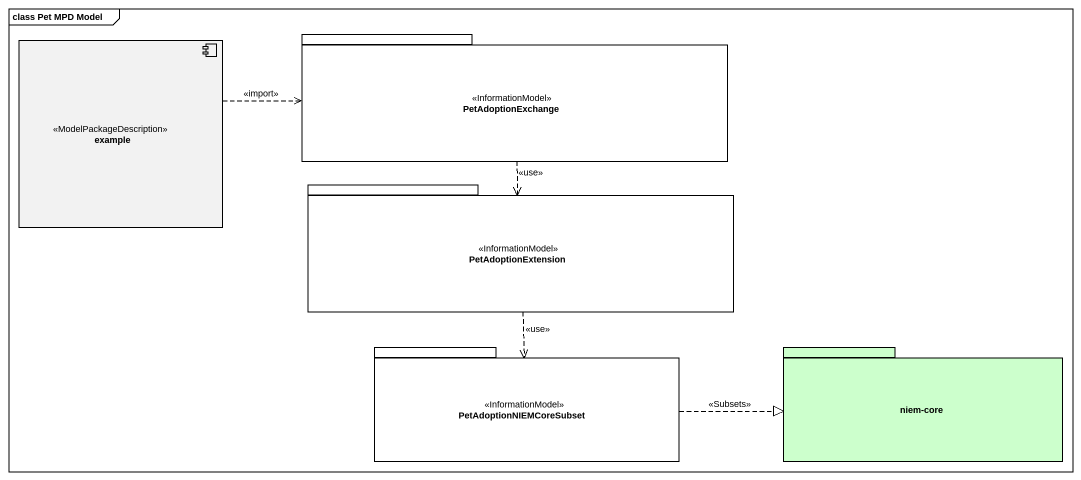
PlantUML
@startuml
mainframe class Pet MPD Model
component example <<ModelPackageDescription>>
package PetAdoptionExchange <<InformationModel>> {
}
package PetAdoptionExtension <<InformationModel>> {
}
package PetAdoptionNIEMCoreSubset <<InformationModel>> {
}
package "niem-core" as niem_core #CCFFCC {
}
example .right.> PetAdoptionExchange : <<import>>
PetAdoptionExchange ..> PetAdoptionExtension : <<use>>
PetAdoptionExtension ..> PetAdoptionNIEMCoreSubset : <<use>>
PetAdoptionNIEMCoreSubset .right.|> niem_core : <<Subsets>>
@enduml
